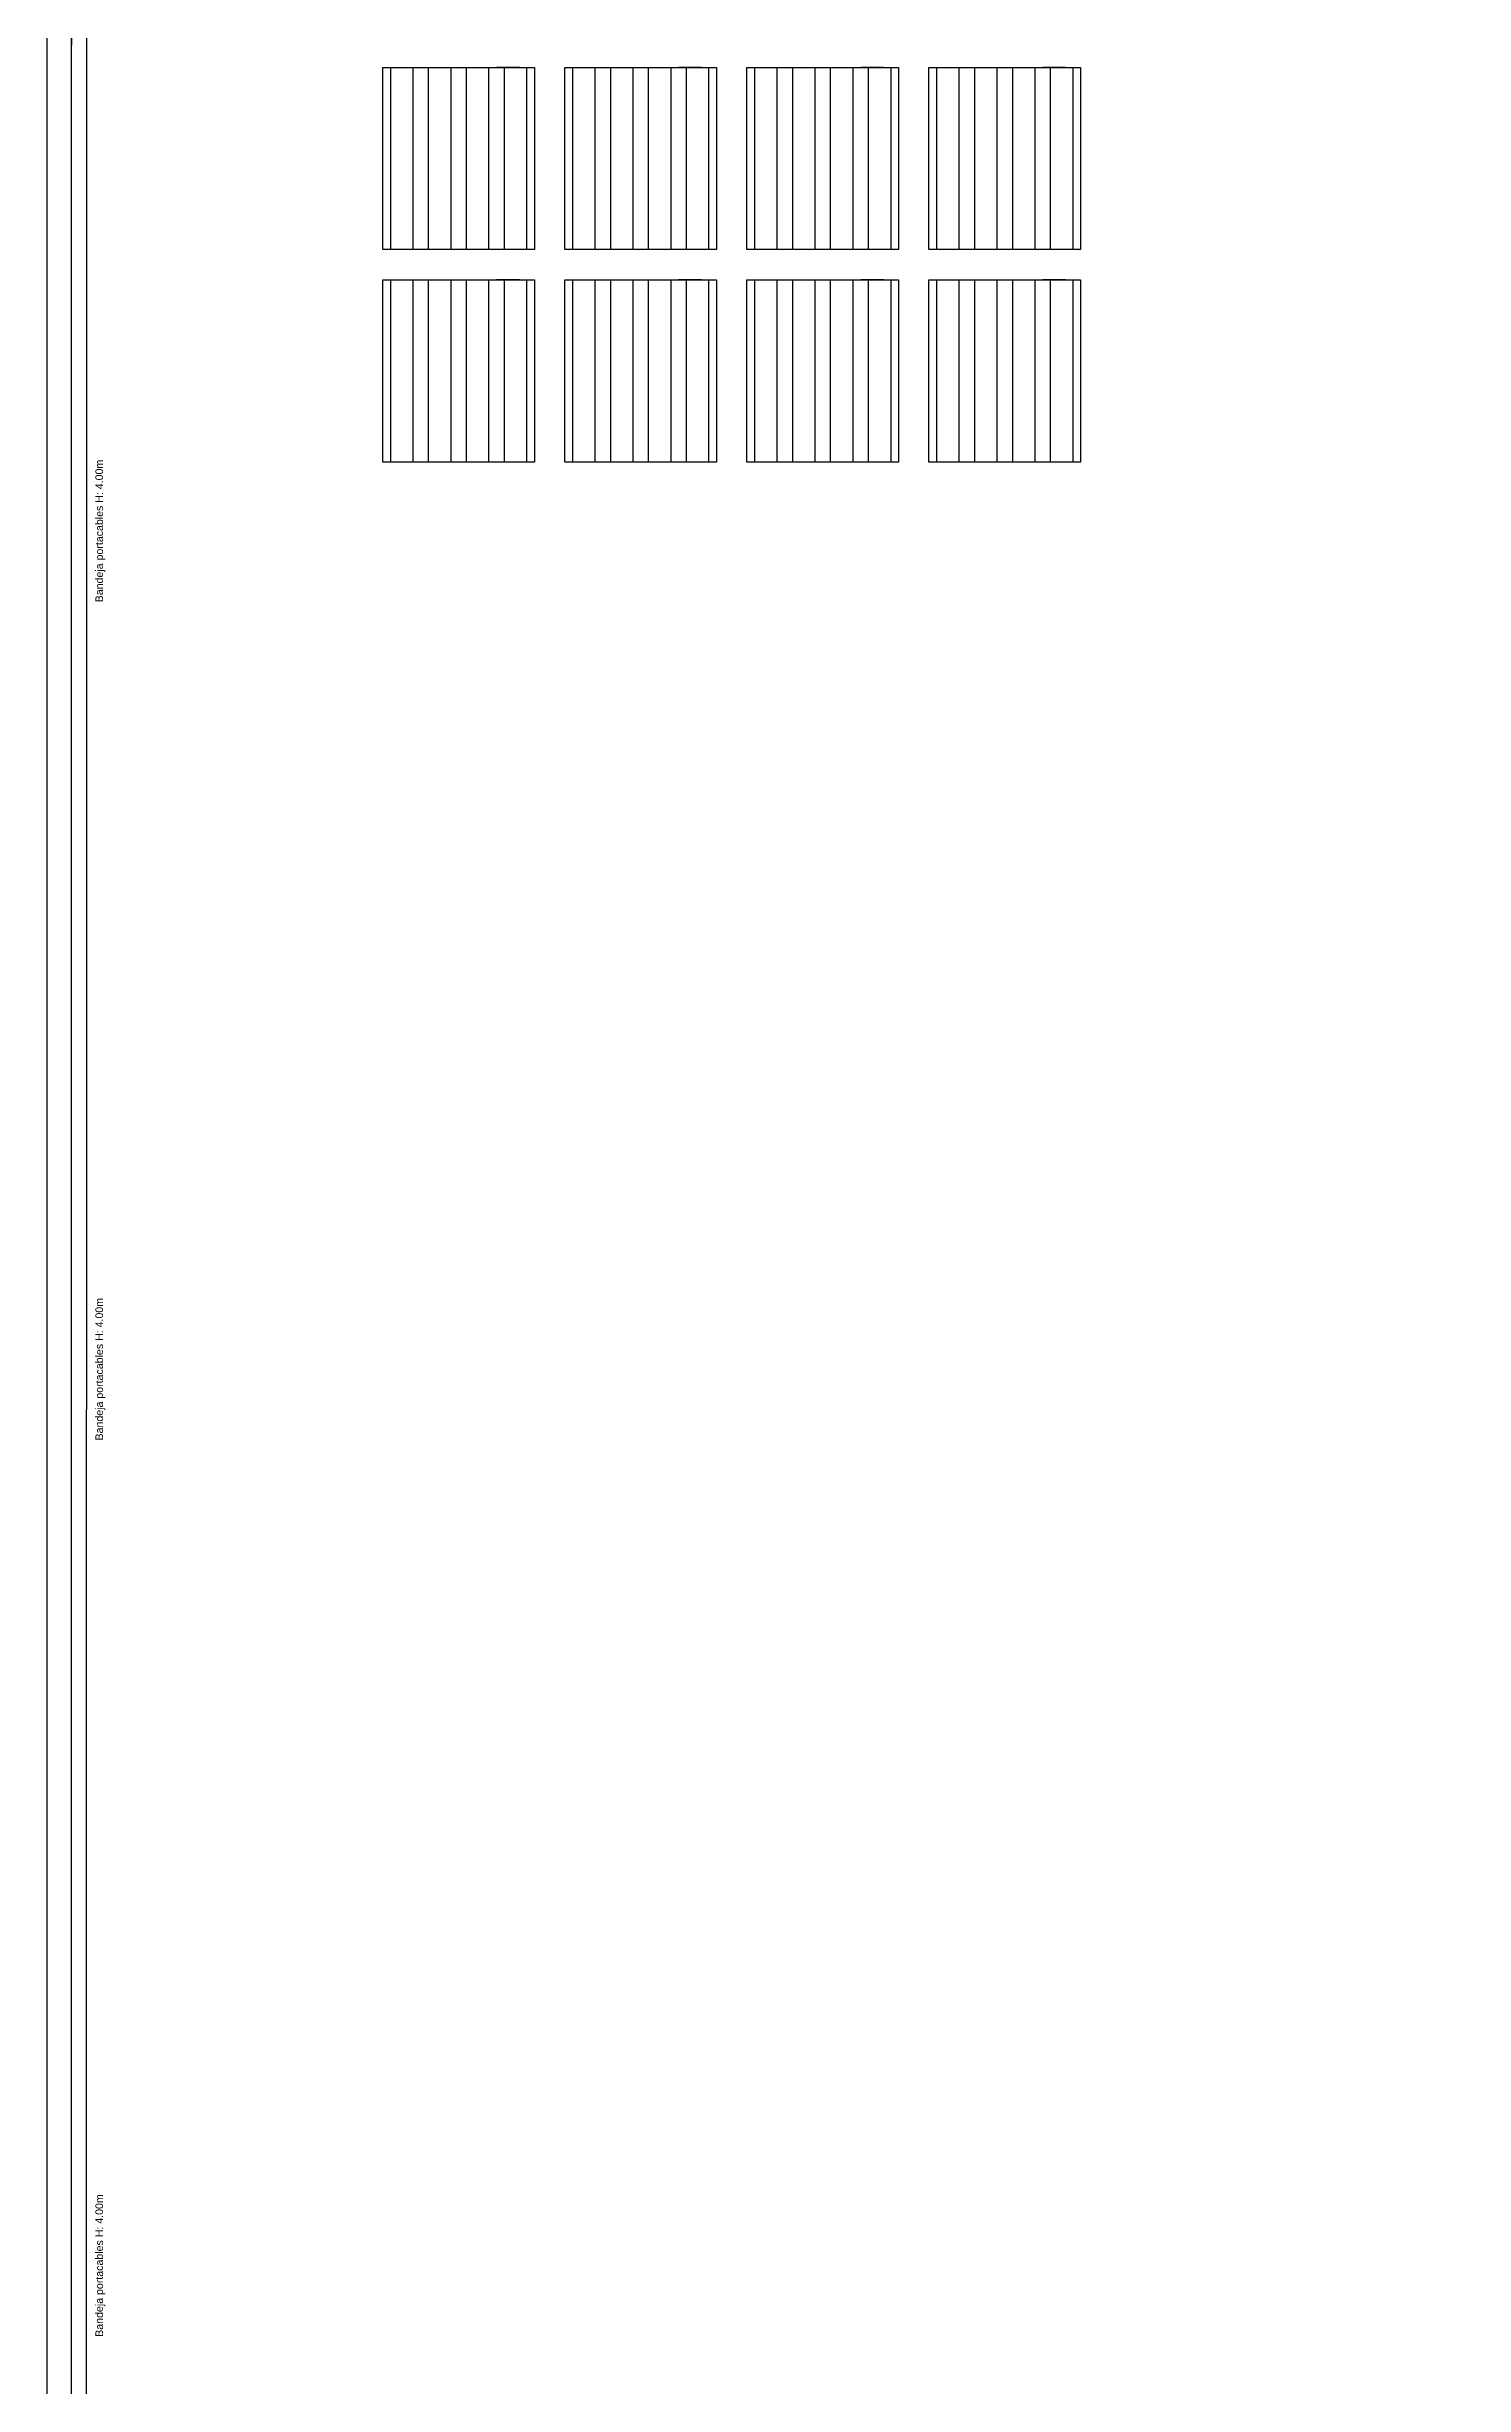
# Model space of a CAD drawing. Header units: millimetres. Extents: x 174.6 to 213.3, y 74.7 to 117.7.
# Drawn here: x 193.87 to 203.21, y 83.43 to 98.84 of the extents above; entities that cross this region are included whole.
import ezdxf

# ---------------------------------------------------------------- set-up
doc = ezdxf.new("R2010")
doc.units = ezdxf.units.MM
for name, color, linetype in [('Inst Bandejas portacables', 30, 'Continuous'), ('muebles', 9, 'Continuous'), ('Tabiques', 3, 'Continuous')]:
    doc.layers.add(name, color=color, linetype=linetype)
doc.styles.get("Standard").update_dxf_attribs({"font": 'txt.shx'})

msp = doc.modelspace()

# ---------------------------------------------------------------- linework, layer by layer
at = {"layer": 'Inst Bandejas portacables', "color": 30}
msp.add_lwpolyline([(201.601364, 80.77316), (209.44868, 80.773176), (209.44868, 80.983145), (212.288143, 80.983162), (212.338006, 86.773145), (212.085763, 86.773145), (211.948301, 116.773859), (211.941247, 116.773145), (211.348301, 116.774895), (211.348301, 116.931671), (194.031569, 116.933145), (194.028506, 80.767397), (201.601364, 80.77316)], dxfattribs=at)
msp.add_lwpolyline([(201.601363, 80.87316), (209.34868, 80.873176), (209.34868, 81.083144), (212.189, 81.083161), (212.237141, 86.673145), (211.98622, 86.673145), (211.84876, 116.673417), (211.248301, 116.675189), (211.248301, 116.83168), (194.13156, 116.833136), (194.128514, 80.867473), (201.601287, 80.87316, -0.00019)], format="xyb", close=True, dxfattribs=at)
at = {"layer": 'muebles', "color": 254}
for p, q in [((196.08354, 97.502828), (196.08354, 98.702828)), ((196.08354, 98.702828), (197.08354, 98.702828)), ((196.13354, 98.702827), (196.13354, 97.502827)), ((196.28354, 97.502827), (196.28354, 98.702827)), ((196.38354, 98.702828), (196.38354, 97.502828)), ((196.53354, 97.502828), (196.53354, 98.702828)), ((196.63354, 98.702828), (196.63354, 97.502828)), ((196.78354, 97.502828), (196.78354, 98.702828)), ((196.98354, 98.702828), (196.83354, 98.702828)), ((196.88354, 98.702828), (196.88354, 97.502828)), ((197.03354, 97.502828), (197.03354, 98.702828)), ((197.08354, 98.702828), (197.08354, 97.502828)), ((197.28354, 97.502828), (197.28354, 98.702828)), ((197.28354, 98.702828), (198.28354, 98.702828)), ((197.33354, 98.702827), (197.33354, 97.502827)), ((197.48354, 97.502827), (197.48354, 98.702827)), ((197.58354, 98.702828), (197.58354, 97.502828)), ((197.73354, 97.502828), (197.73354, 98.702828)), ((197.83354, 98.702828), (197.83354, 97.502828)), ((197.98354, 97.502828), (197.98354, 98.702828)), ((198.18354, 98.702828), (198.03354, 98.702828)), ((198.08354, 98.702828), (198.08354, 97.502828)), ((198.23354, 97.502828), (198.23354, 98.702828)), ((198.28354, 98.702828), (198.28354, 97.502828)), ((198.48354, 97.502828), (198.48354, 98.702828)), ((198.48354, 98.702828), (199.48354, 98.702828)), ((198.53354, 98.702827), (198.53354, 97.502827)), ((198.68354, 97.502827), (198.68354, 98.702827)), ((198.78354, 98.702828), (198.78354, 97.502828)), ((198.93354, 97.502828), (198.93354, 98.702828)), ((199.03354, 98.702828), (199.03354, 97.502828)), ((199.18354, 97.502828), (199.18354, 98.702828)), ((199.38354, 98.702828), (199.23354, 98.702828)), ((199.28354, 98.702828), (199.28354, 97.502828)), ((199.43354, 97.502828), (199.43354, 98.702828)), ((199.48354, 98.702828), (199.48354, 97.502828)), ((199.68354, 97.502828), (199.68354, 98.702828)), ((199.68354, 98.702828), (200.68354, 98.702828)), ((199.73354, 98.702827), (199.73354, 97.502827)), ((199.88354, 97.502827), (199.88354, 98.702827)), ((199.98354, 98.702828), (199.98354, 97.502828)), ((200.13354, 97.502828), (200.13354, 98.702828)), ((200.23354, 98.702828), (200.23354, 97.502828)), ((200.38354, 97.502828), (200.38354, 98.702828)), ((200.58354, 98.702828), (200.43354, 98.702828)), ((200.48354, 98.702828), (200.48354, 97.502828)), ((200.63354, 97.502828), (200.63354, 98.702828)), ((200.68354, 98.702828), (200.68354, 97.502828)), ((197.08354, 97.502828), (196.08354, 97.502828)), ((198.28354, 97.502828), (197.28354, 97.502828)), ((199.48354, 97.502828), (198.48354, 97.502828)), ((200.68354, 97.502828), (199.68354, 97.502828)), ((196.08354, 96.102828), (196.08354, 97.302828)), ((196.08354, 97.302828), (197.08354, 97.302828)), ((196.13354, 97.302827), (196.13354, 96.102827)), ((196.28354, 96.102827), (196.28354, 97.302827)), ((196.38354, 97.302828), (196.38354, 96.102828)), ((196.53354, 96.102828), (196.53354, 97.302828)), ((196.63354, 97.302828), (196.63354, 96.102828)), ((196.78354, 96.102828), (196.78354, 97.302828)), ((196.98354, 97.302828), (196.83354, 97.302828)), ((196.88354, 97.302828), (196.88354, 96.102828)), ((197.03354, 96.102828), (197.03354, 97.302828)), ((197.08354, 97.302828), (197.08354, 96.102828)), ((197.28354, 96.102828), (197.28354, 97.302828)), ((197.28354, 97.302828), (198.28354, 97.302828)), ((197.33354, 97.302827), (197.33354, 96.102827)), ((197.48354, 96.102827), (197.48354, 97.302827)), ((197.58354, 97.302828), (197.58354, 96.102828)), ((197.73354, 96.102828), (197.73354, 97.302828)), ((197.83354, 97.302828), (197.83354, 96.102828)), ((197.98354, 96.102828), (197.98354, 97.302828)), ((198.18354, 97.302828), (198.03354, 97.302828)), ((198.08354, 97.302828), (198.08354, 96.102828)), ((198.23354, 96.102828), (198.23354, 97.302828)), ((198.28354, 97.302828), (198.28354, 96.102828)), ((198.48354, 96.102828), (198.48354, 97.302828)), ((198.48354, 97.302828), (199.48354, 97.302828)), ((198.53354, 97.302827), (198.53354, 96.102827)), ((198.68354, 96.102827), (198.68354, 97.302827)), ((198.78354, 97.302828), (198.78354, 96.102828)), ((198.93354, 96.102828), (198.93354, 97.302828)), ((199.03354, 97.302828), (199.03354, 96.102828)), ((199.18354, 96.102828), (199.18354, 97.302828)), ((199.38354, 97.302828), (199.23354, 97.302828)), ((199.28354, 97.302828), (199.28354, 96.102828)), ((199.43354, 96.102828), (199.43354, 97.302828)), ((199.48354, 97.302828), (199.48354, 96.102828)), ((199.68354, 96.102828), (199.68354, 97.302828)), ((199.68354, 97.302828), (200.68354, 97.302828)), ((199.73354, 97.302827), (199.73354, 96.102827)), ((199.88354, 96.102827), (199.88354, 97.302827)), ((199.98354, 97.302828), (199.98354, 96.102828)), ((200.13354, 96.102828), (200.13354, 97.302828)), ((200.23354, 97.302828), (200.23354, 96.102828)), ((200.38354, 96.102828), (200.38354, 97.302828)), ((200.58354, 97.302828), (200.43354, 97.302828)), ((200.48354, 97.302828), (200.48354, 96.102828)), ((200.63354, 96.102828), (200.63354, 97.302828)), ((200.68354, 97.302828), (200.68354, 96.102828)), ((197.08354, 96.102828), (196.08354, 96.102828)), ((198.28354, 96.102828), (197.28354, 96.102828)), ((199.48354, 96.102828), (198.48354, 96.102828)), ((200.68354, 96.102828), (199.68354, 96.102828))]:
    msp.add_line(p, q, dxfattribs=at)
at = {"layer": 'Tabiques'}
for p, q in [((193.868506, 116.928189), (193.868506, 80.768189)), ((194.028506, 116.927397), (194.028506, 80.767397))]:
    msp.add_line(p, q, dxfattribs=at)

# ---------------------------------------------------------------- texts
at = {"layer": 'Inst Bandejas portacables', "color": 2, "char_height": 0.05, "width": 1.041266, "attachment_point": 5, "rotation": 90}
for insert in [(194.221693, 95.6482), (194.221693, 90.123311), (194.221693, 84.215225)]:
    msp.add_mtext('{\\fArial|b0|i0|c0|p34;Bandeja portacables H: 4.00m}', dxfattribs=dict(at, insert=insert))

doc.saveas('drawing.dxf')
